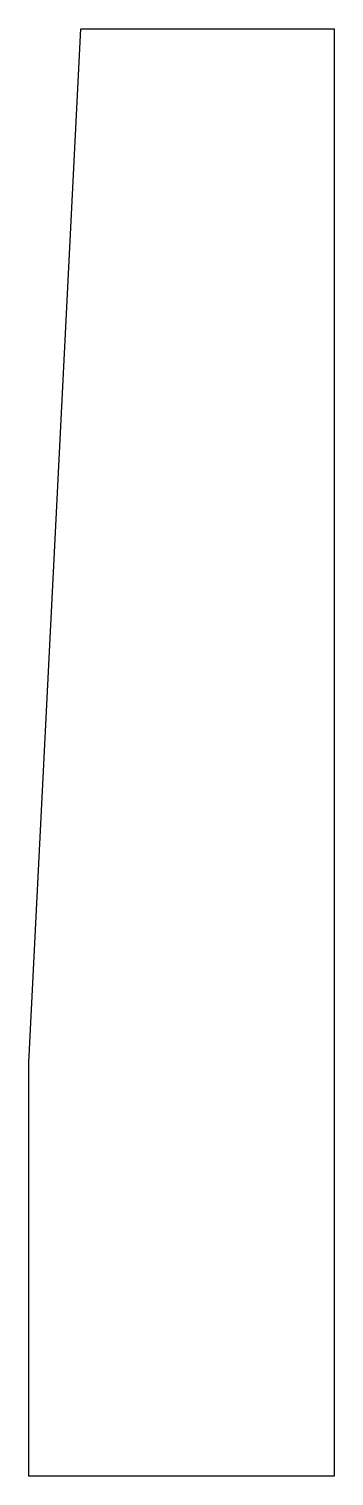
# Model space of a CAD drawing. Header units: metres. Extents: x -590 to 0, y 1400 to 4200.
import ezdxf

# ---------------------------------------------------------------- set-up
doc = ezdxf.new("R2010")
doc.units = ezdxf.units.M

msp = doc.modelspace()

# ---------------------------------------------------------------- linework, layer by layer
at = {"layer": 'PARAMETRIX'}
for p, q in [((-590.2256, 2200), (-489.9749, 4200)), ((-489.9749, 4200), (0, 4200)), ((0, 4200), (0, 1400)), ((-590.2256, 1400), (-590.2256, 2200)), ((0, 1400), (-590.2256, 1400))]:
    msp.add_line(p, q, dxfattribs=at)

doc.saveas('drawing.dxf')
